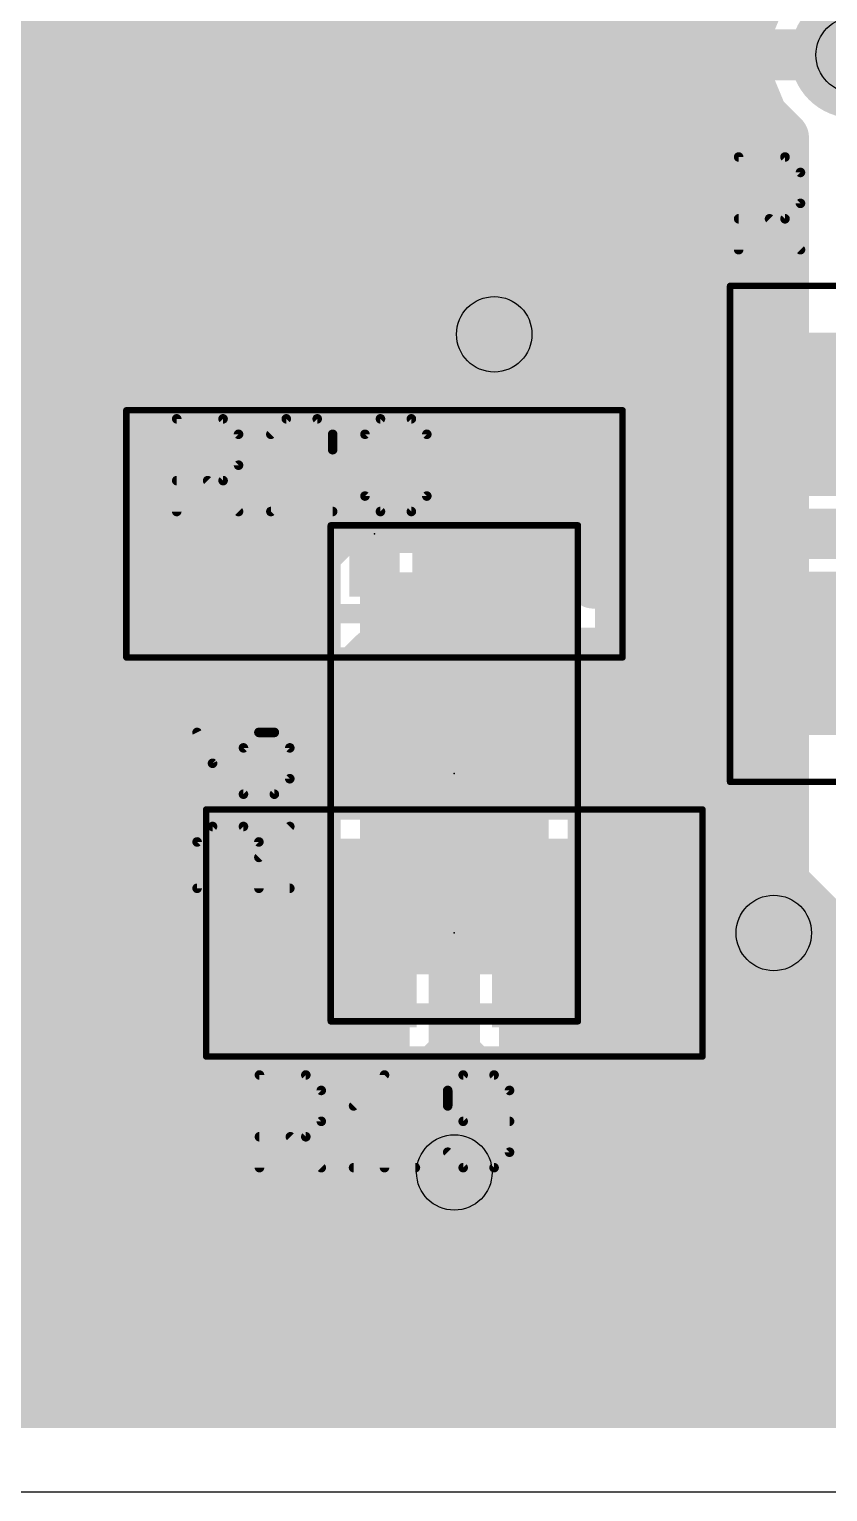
# Model space of a CAD drawing. Extents: x 0 to 1.9, y 0 to 1.15.
# Drawn here: x 0.2669 to 0.5169, y 0 to 0.458 of the extents above; entities that cross this region are included whole.
import ezdxf

# ---------------------------------------------------------------- set-up
doc = ezdxf.new("R2010")
doc.units = 0
for name, color, linetype in [('1', 22, 'CONTINUOUS'), ('16', 175, 'CONTINUOUS'), ('18', 82, 'CONTINUOUS'), ('20', 7, 'CONTINUOUS'), ('23', 7, 'CONTINUOUS'), ('24', 7, 'CONTINUOUS'), ('25', 253, 'CONTINUOUS'), ('31', 253, 'CONTINUOUS'), ('32', 253, 'CONTINUOUS'), ('35', 253, 'CONTINUOUS'), ('36', 253, 'CONTINUOUS'), ('39', 22, 'CONTINUOUS'), ('40', 175, 'CONTINUOUS'), ('44', 253, 'CONTINUOUS'), ('51', 253, 'CONTINUOUS'), ('52', 253, 'CONTINUOUS')]:
    doc.layers.add(name, color=color, linetype=linetype)

# ---------------------------------------------------------------- blocks, each defined once
blk = doc.blocks.new('RECT')
blk.add_solid([(-0.5, -0.5), (0.5, -0.5), (-0.5, 0.5), (0.5, 0.5)])
blk = doc.blocks.new('ROUNDV')
at = {"const_width": 0.5}
blk.add_lwpolyline([(0, -0.25, 1), (0, 0.25, 1), (0, -0.25)], format="xyb", dxfattribs=at)

msp = doc.modelspace()

# ---------------------------------------------------------------- linework, layer by layer
at = {"layer": '1', "const_width": 0.016}
for points in [[(0.496336, 0.469152), (0.491189, 0.456725)], [(0.028, 0.464), (0.494202, 0.464)], [(0.491189, 0.456725), (0.491189, 0.443274)], [(0.028, 0.448), (0.491189, 0.448)], [(0.491189, 0.443274), (0.496336, 0.430848)], [(0.028, 0.432), (0.495859, 0.432)], [(0.496336, 0.430848), (0.503, 0.424184)], [(0.503, 0.424184), (0.503, 0.376992)], [(0.028, 0.416), (0.503, 0.416)], [(0.028, 0.4), (0.503, 0.4)], [(0.028, 0.384), (0.503, 0.384)], [(0.489673, 0.376992), (0.481472, 0.368791)], [(0.503, 0.376992), (0.489673, 0.376992)], [(0.028, 0.368), (0.481472, 0.368)], [(0.481472, 0.368791), (0.481472, 0.306012)], [(0.028, 0.352), (0.481472, 0.352)], [(0.028, 0.336), (0.481472, 0.336)], [(0.028, 0.32), (0.481472, 0.32)], [(0.028, 0.304), (0.483484, 0.304)], [(0.481472, 0.306012), (0.487484, 0.3)], [(0.364673, 0.301992), (0.356472, 0.293791)], [(0.435327, 0.301992), (0.364673, 0.301992)], [(0.443527, 0.293791), (0.435327, 0.301992)], [(0.487484, 0.3), (0.481472, 0.293988)], [(0.356472, 0.293791), (0.356472, 0.231012)], [(0.443527, 0.284598), (0.443527, 0.293791)], [(0.481472, 0.293988), (0.481472, 0.284598)], [(0.028, 0.288), (0.356472, 0.288)], [(0.443527, 0.288), (0.481472, 0.288)], [(0.481472, 0.284598), (0.443527, 0.284598)], [(0.028, 0.272), (0.356472, 0.272)], [(0.4, 0.262402), (0.400197, 0.262598)], [(0.400197, 0.262598), (0.525, 0.262598)], [(0.028, 0.256), (0.356472, 0.256)], [(0.028, 0.24), (0.356472, 0.24)], [(0.443527, 0.231012), (0.443527, 0.240598)], [(0.443527, 0.240598), (0.481472, 0.240598)], [(0.443527, 0.24), (0.481472, 0.24)], [(0.481472, 0.240598), (0.481472, 0.231209)], [(0.356472, 0.231012), (0.362484, 0.225)], [(0.437515, 0.225), (0.443527, 0.231012)], [(0.481472, 0.231209), (0.489673, 0.223008)], [(0.028, 0.224), (0.361485, 0.224)], [(0.362484, 0.225), (0.356472, 0.218988)], [(0.443527, 0.218988), (0.437515, 0.225)], [(0.438515, 0.224), (0.488681, 0.224)], [(0.489673, 0.223008), (0.503, 0.223008)], [(0.503, 0.223008), (0.503, 0.190887)], [(0.356472, 0.218988), (0.356472, 0.156209)], [(0.443527, 0.156209), (0.443527, 0.218988)], [(0.028, 0.208), (0.356472, 0.208)], [(0.443527, 0.208), (0.503, 0.208)], [(0.028, 0.192), (0.356472, 0.192)], [(0.443527, 0.192), (0.503, 0.192)], [(0.503, 0.190887), (0.553, 0.140887)], [(0.4, 0.187598), (0.4, 0.1)], [(0.028, 0.176), (0.356472, 0.176)], [(0.443527, 0.176), (0.517887, 0.176)], [(0.028, 0.16), (0.356472, 0.16)], [(0.443527, 0.16), (0.533887, 0.16)], [(0.356472, 0.156209), (0.364673, 0.148008)], [(0.435327, 0.148008), (0.443527, 0.156209)], [(0.364673, 0.148008), (0.378, 0.148008)], [(0.378, 0.148008), (0.378, 0.125816)], [(0.422, 0.125816), (0.422, 0.148008)], [(0.422, 0.148008), (0.435327, 0.148008)], [(0.028, 0.144), (0.378, 0.144)], [(0.422, 0.144), (0.549887, 0.144)], [(0.028, 0.128), (0.378, 0.128)], [(0.378, 0.125816), (0.371336, 0.119152)], [(0.422, 0.128), (0.565887, 0.128)], [(0.428664, 0.119152), (0.422, 0.125816)], [(0.371336, 0.119152), (0.366189, 0.106725)], [(0.433811, 0.106725), (0.428664, 0.119152)], [(0.028, 0.112), (0.368374, 0.112)], [(0.431626, 0.112), (1.008615, 0.112)], [(0.366189, 0.106725), (0.366189, 0.093274)], [(0.433811, 0.093274), (0.433811, 0.106725)], [(0.028, 0.096), (0.366189, 0.096)], [(0.366189, 0.093274), (0.371336, 0.080848)], [(0.428664, 0.080848), (0.433811, 0.093274)], [(0.433811, 0.096), (1.673539, 0.096)], [(0.028, 0.08), (0.372184, 0.08)], [(0.371336, 0.080848), (0.380848, 0.071336)], [(0.419152, 0.071336), (0.428664, 0.080848)], [(0.427816, 0.08), (1.689539, 0.08)], [(0.380848, 0.071336), (0.393274, 0.066189)], [(0.406725, 0.066189), (0.419152, 0.071336)], [(0.393274, 0.066189), (0.406725, 0.066189)], [(0.028, 0.064), (1.716561, 0.064)], [(0.028, 0.048), (1.872, 0.048)], [(0.028, 0.032), (1.872, 0.032)], [(1.872, 0.028), (0.028, 0.028)]]:
    msp.add_lwpolyline(points, dxfattribs=at)
at = {"layer": '1', "const_width": 0.008}
for points in [[(0.494202, 0.46, 1), (0.494202, 0.468)], [(0.495189, 0.456725, 1), (0.487189, 0.456725)], [(0.487493, 0.458256, 1), (0.494884, 0.455195)], [(0.491189, 0.444, 1), (0.491189, 0.452)], [(0.494884, 0.444805, 1), (0.487493, 0.441744)], [(0.487189, 0.443274, 1), (0.495189, 0.443274)], [(0.495859, 0.428, 1), (0.495859, 0.436)], [(0.499165, 0.433676, 1), (0.493508, 0.428019)], [(0.492641, 0.429317, 1), (0.500032, 0.432378)], [(0.507, 0.424184, 1), (0.499, 0.424184)], [(0.500172, 0.421356, 1), (0.505828, 0.427013)], [(0.503, 0.412, 1), (0.503, 0.42)], [(0.503, 0.396, 1), (0.503, 0.404)], [(0.503, 0.38, 1), (0.503, 0.388)], [(0.489673, 0.380992, 1), (0.489673, 0.372992)], [(0.492502, 0.374164, 1), (0.486845, 0.37982)], [(0.503, 0.372992, 1), (0.503, 0.380992)], [(0.499, 0.376992, 1), (0.507, 0.376992)], [(0.485472, 0.368791, 1), (0.477472, 0.368791)], [(0.478644, 0.37162, 1), (0.484301, 0.365963)], [(0.481472, 0.364, 1), (0.481472, 0.372)], [(0.481472, 0.348, 1), (0.481472, 0.356)], [(0.481472, 0.332, 1), (0.481472, 0.34)], [(0.481472, 0.316, 1), (0.481472, 0.324)], [(0.484301, 0.30884, 1), (0.478644, 0.303183)], [(0.483484, 0.3, 1), (0.483484, 0.308)], [(0.364673, 0.305992, 1), (0.364673, 0.297992)], [(0.367502, 0.299164, 1), (0.361845, 0.30482)], [(0.438155, 0.30482, 1), (0.432498, 0.299164)], [(0.435327, 0.297992, 1), (0.435327, 0.305992)], [(0.477472, 0.306012, 1), (0.485472, 0.306012)], [(0.490313, 0.297172, 1), (0.484656, 0.302828)], [(0.484656, 0.297172, 1), (0.490313, 0.302828)], [(0.360472, 0.293791, 1), (0.352472, 0.293791)], [(0.353644, 0.29662, 1), (0.359301, 0.290963)], [(0.447527, 0.293791, 1), (0.439527, 0.293791)], [(0.440699, 0.290963, 1), (0.446356, 0.29662)], [(0.485472, 0.293988, 1), (0.477472, 0.293988)], [(0.478644, 0.296816, 1), (0.484301, 0.29116)], [(0.356472, 0.284, 1), (0.356472, 0.292)], [(0.443527, 0.292, 1), (0.443527, 0.284)], [(0.481472, 0.284, 1), (0.481472, 0.292)], [(0.443527, 0.288598, 1), (0.443527, 0.280598)], [(0.439527, 0.284598, 1), (0.447527, 0.284598)], [(0.477472, 0.284598, 1), (0.485472, 0.284598)], [(0.481472, 0.280598, 1), (0.481472, 0.288598)], [(0.356472, 0.268, 1), (0.356472, 0.276)], [(0.400197, 0.266598, 1), (0.400197, 0.258598)], [(0.403025, 0.25977, 1), (0.397368, 0.265427)], [(0.397172, 0.26523, 1), (0.402828, 0.259573)], [(0.356472, 0.252, 1), (0.356472, 0.26)], [(0.356472, 0.236, 1), (0.356472, 0.244)], [(0.447527, 0.240598, 1), (0.439527, 0.240598)], [(0.443527, 0.244598, 1), (0.443527, 0.236598)], [(0.443527, 0.244, 1), (0.443527, 0.236)], [(0.485472, 0.240598, 1), (0.477472, 0.240598)], [(0.481472, 0.236598, 1), (0.481472, 0.244598)], [(0.481472, 0.236, 1), (0.481472, 0.244)], [(0.359301, 0.23384, 1), (0.353644, 0.228184)], [(0.446356, 0.228184, 1), (0.440699, 0.23384)], [(0.484301, 0.234037, 1), (0.478644, 0.22838)], [(0.352472, 0.231012, 1), (0.360472, 0.231012)], [(0.439527, 0.231012, 1), (0.447527, 0.231012)], [(0.477472, 0.231209, 1), (0.485472, 0.231209)], [(0.365313, 0.222171, 1), (0.359656, 0.227828)], [(0.359656, 0.222171, 1), (0.365313, 0.227828)], [(0.361485, 0.22, 1), (0.361485, 0.228)], [(0.440344, 0.227828, 1), (0.434687, 0.222171)], [(0.434687, 0.227828, 1), (0.440344, 0.222171)], [(0.438515, 0.228, 1), (0.438515, 0.22)], [(0.489673, 0.227008, 1), (0.489673, 0.219008)], [(0.486845, 0.220179, 1), (0.492502, 0.225836)], [(0.488681, 0.22, 1), (0.488681, 0.228)], [(0.507, 0.223008, 1), (0.499, 0.223008)], [(0.503, 0.219008, 1), (0.503, 0.227008)], [(0.360472, 0.218988, 1), (0.352472, 0.218988)], [(0.353644, 0.221816, 1), (0.359301, 0.216159)], [(0.447527, 0.218988, 1), (0.439527, 0.218988)], [(0.440699, 0.216159, 1), (0.446356, 0.221816)], [(0.356472, 0.204, 1), (0.356472, 0.212)], [(0.443527, 0.212, 1), (0.443527, 0.204)], [(0.503, 0.204, 1), (0.503, 0.212)], [(0.356472, 0.188, 1), (0.356472, 0.196)], [(0.443527, 0.196, 1), (0.443527, 0.188)], [(0.505828, 0.193716, 1), (0.500172, 0.188059)], [(0.503, 0.188, 1), (0.503, 0.196)], [(0.404, 0.187598, 1), (0.396, 0.187598)], [(0.499, 0.190887, 1), (0.507, 0.190887)], [(0.356472, 0.172, 1), (0.356472, 0.18)], [(0.443527, 0.18, 1), (0.443527, 0.172)], [(0.517887, 0.172, 1), (0.517887, 0.18)], [(0.356472, 0.156, 1), (0.356472, 0.164)], [(0.443527, 0.164, 1), (0.443527, 0.156)], [(0.359301, 0.159037, 1), (0.353644, 0.15338)], [(0.446356, 0.15338, 1), (0.440699, 0.159037)], [(0.352472, 0.156209, 1), (0.360472, 0.156209)], [(0.364673, 0.152008, 1), (0.364673, 0.144008)], [(0.382, 0.148008, 1), (0.374, 0.148008)], [(0.378, 0.144008, 1), (0.378, 0.152008)], [(0.426, 0.148008, 1), (0.418, 0.148008)], [(0.422, 0.152008, 1), (0.422, 0.144008)], [(0.435327, 0.144008, 1), (0.435327, 0.152008)], [(0.439527, 0.156209, 1), (0.447527, 0.156209)], [(0.361845, 0.145179, 1), (0.367502, 0.150836)], [(0.378, 0.14, 1), (0.378, 0.148)], [(0.422, 0.148, 1), (0.422, 0.14)], [(0.432498, 0.150836, 1), (0.438155, 0.145179)], [(0.380828, 0.122988, 1), (0.375172, 0.128644)], [(0.378, 0.124, 1), (0.378, 0.132)], [(0.422, 0.132, 1), (0.422, 0.124)], [(0.424828, 0.128644, 1), (0.419171, 0.122988)], [(0.374, 0.125816, 1), (0.382, 0.125816)], [(0.418, 0.125816, 1), (0.426, 0.125816)], [(0.368508, 0.121981, 1), (0.374165, 0.116324)], [(0.375032, 0.117622, 1), (0.367641, 0.120683)], [(0.432359, 0.120683, 1), (0.424968, 0.117622)], [(0.425835, 0.116324, 1), (0.431492, 0.121981)], [(0.368374, 0.108, 1), (0.368374, 0.116)], [(0.431626, 0.116, 1), (0.431626, 0.108)], [(0.370189, 0.106725, 1), (0.362189, 0.106725)], [(0.437811, 0.106725, 1), (0.429811, 0.106725)], [(0.362493, 0.108256, 1), (0.369884, 0.105195)], [(0.430115, 0.105195, 1), (0.437506, 0.108256)], [(0.369884, 0.094805, 1), (0.362493, 0.091744)], [(0.366189, 0.092, 1), (0.366189, 0.1)], [(0.396, 0.1, 1), (0.404, 0.1)], [(0.433811, 0.1, 1), (0.433811, 0.092)], [(0.437506, 0.091744, 1), (0.430115, 0.094805)], [(0.362189, 0.093274, 1), (0.370189, 0.093274)], [(0.429811, 0.093274, 1), (0.437811, 0.093274)], [(0.374165, 0.083676, 1), (0.368508, 0.078019)], [(0.372184, 0.076, 1), (0.372184, 0.084)], [(0.427816, 0.084, 1), (0.427816, 0.076)], [(0.431492, 0.078019, 1), (0.425835, 0.083676)], [(0.367641, 0.079317, 1), (0.375032, 0.082378)], [(0.424968, 0.082378, 1), (0.432359, 0.079317)], [(0.382378, 0.075032, 1), (0.379317, 0.067641)], [(0.378019, 0.068508, 1), (0.383676, 0.074165)], [(0.416324, 0.074165, 1), (0.421981, 0.068508)], [(0.420683, 0.067641, 1), (0.417622, 0.075032)], [(0.393274, 0.070189, 1), (0.393274, 0.062189)], [(0.391744, 0.062493, 1), (0.394805, 0.069884)], [(0.405195, 0.069884, 1), (0.408256, 0.062493)], [(0.406725, 0.062189, 1), (0.406725, 0.070189)]]:
    msp.add_lwpolyline(points, format="xyb", dxfattribs=at)
at = {"layer": '16', "const_width": 0.016}
for points in [[(0.390887, 0.472), (0.328486, 0.409598)], [(0.028, 0.464), (0.382887, 0.464)], [(0.028, 0.448), (0.366887, 0.448)], [(0.4, 0.45), (0.337598, 0.387598)], [(0.525, 0.45), (0.4, 0.45)], [(0.028, 0.432), (0.350887, 0.432)], [(0.359598, 0.378486), (0.409113, 0.428)], [(0.409113, 0.428), (0.499184, 0.428)], [(0.499184, 0.428), (0.503, 0.424184)], [(0.503, 0.424184), (0.503, 0.208811)], [(0.028, 0.416), (0.334887, 0.416)], [(0.397113, 0.416), (0.503, 0.416)], [(0.328486, 0.409598), (0.315598, 0.396711)], [(0.028, 0.4), (0.318887, 0.4)], [(0.381113, 0.4), (0.503, 0.4)], [(0.315598, 0.396711), (0.315598, 0.353112)], [(0.405774, 0.396311), (0.393348, 0.391164)], [(0.419225, 0.396311), (0.405774, 0.396311)], [(0.431652, 0.391164), (0.419225, 0.396311)], [(0.393348, 0.391164), (0.383836, 0.381652)], [(0.441164, 0.381652), (0.431652, 0.391164)], [(0.337598, 0.387598), (0.337598, 0.3)], [(0.028, 0.384), (0.315598, 0.384)], [(0.365113, 0.384), (0.386184, 0.384)], [(0.383836, 0.381652), (0.378689, 0.369225)], [(0.438816, 0.384), (0.503, 0.384)], [(0.446311, 0.369225), (0.441164, 0.381652)], [(0.359598, 0.343527), (0.359598, 0.378486)], [(0.028, 0.368), (0.315598, 0.368)], [(0.359598, 0.368), (0.378689, 0.368)], [(0.378689, 0.369225), (0.378689, 0.355774)], [(0.446311, 0.355774), (0.446311, 0.369225)], [(0.446311, 0.368), (0.503, 0.368)], [(0.309211, 0.3595), (0.103387, 0.3595)], [(0.315598, 0.353112), (0.309211, 0.3595)], [(0.4125, 0.3625), (0.412402, 0.362402)], [(0.412402, 0.362402), (0.412402, 0.3)], [(0.378689, 0.355774), (0.383762, 0.343527)], [(0.441238, 0.343527), (0.446311, 0.355774)], [(0.359598, 0.352), (0.380252, 0.352)], [(0.444747, 0.352), (0.503, 0.352)], [(0.368988, 0.343527), (0.359598, 0.343527)], [(0.375, 0.337515), (0.368988, 0.343527)], [(0.381012, 0.343527), (0.375, 0.337515)], [(0.383762, 0.343527), (0.381012, 0.343527)], [(0.443791, 0.343527), (0.441238, 0.343527)], [(0.451992, 0.335327), (0.443791, 0.343527)], [(0.300098, 0.3375), (0.1125, 0.3375)], [(0.337598, 0.3), (0.300098, 0.3375)], [(0.451319, 0.336), (0.503, 0.336)], [(0.451992, 0.264673), (0.451992, 0.335327)], [(0.451992, 0.32), (0.503, 0.32)], [(0.451992, 0.304), (0.503, 0.304)], [(0.425, 0.3), (0.412402, 0.3)], [(0.451992, 0.288), (0.503, 0.288)], [(0.293729, 0.270045), (0.297081, 0.273397)], [(0.295684, 0.272), (0.298008, 0.272)], [(0.297081, 0.273397), (0.298008, 0.275003)], [(0.298008, 0.275003), (0.298008, 0.264673)], [(0.451992, 0.272), (0.503, 0.272)], [(0.285047, 0.266449), (0.289625, 0.267675)], [(0.289625, 0.267675), (0.293729, 0.270045)], [(0.25, 0.266449), (0.285047, 0.266449)], [(0.298008, 0.264673), (0.306209, 0.256472)], [(0.368988, 0.256472), (0.375, 0.262484)], [(0.375, 0.262484), (0.381012, 0.256472)], [(0.443791, 0.256472), (0.451992, 0.264673)], [(0.288476, 0.258685), (0.211524, 0.258685)], [(0.296677, 0.250484), (0.288476, 0.258685)], [(0.291161, 0.256), (0.503, 0.256)], [(0.306209, 0.256472), (0.368988, 0.256472)], [(0.381012, 0.256472), (0.443791, 0.256472)], [(0.296677, 0.207784), (0.296677, 0.250484)], [(0.296677, 0.24), (0.503, 0.24)], [(0.296677, 0.224), (0.503, 0.224)], [(0.331209, 0.218527), (0.323008, 0.210327)], [(0.393988, 0.218527), (0.331209, 0.218527)], [(0.4, 0.212515), (0.393988, 0.218527)], [(0.406012, 0.218527), (0.4, 0.212515)], [(0.468791, 0.218527), (0.406012, 0.218527)], [(0.476992, 0.210327), (0.468791, 0.218527)], [(0.288476, 0.199583), (0.296677, 0.207784)], [(0.296677, 0.208), (0.323008, 0.208)], [(0.323008, 0.210327), (0.323008, 0.197)], [(0.476992, 0.199808), (0.476992, 0.210327)], [(0.476992, 0.208), (0.491317, 0.208)], [(0.493274, 0.208811), (0.480848, 0.203664)], [(0.503, 0.208811), (0.493274, 0.208811)], [(0.480848, 0.203664), (0.476992, 0.199808)], [(0.275, 0.175), (0.25, 0.2)], [(0.284113, 0.197), (0.28153, 0.199583)], [(0.28153, 0.199583), (0.288476, 0.199583)], [(0.323008, 0.197), (0.284113, 0.197)], [(0.240887, 0.178), (0.265887, 0.153)], [(0.362598, 0.175), (0.275, 0.175)], [(0.5, 0.175), (0.437402, 0.175)], [(0.265887, 0.153), (0.323008, 0.153)], [(0.323008, 0.153), (0.323008, 0.139673)], [(0.519152, 0.146336), (0.528664, 0.155848)], [(0.476992, 0.139673), (0.476992, 0.150192)], [(0.476992, 0.150192), (0.480848, 0.146336)], [(0.028, 0.144), (0.323008, 0.144)], [(0.476992, 0.144), (0.486488, 0.144)], [(0.480848, 0.146336), (0.493274, 0.141189)], [(0.506725, 0.141189), (0.519152, 0.146336)], [(0.513512, 0.144), (0.549887, 0.144)], [(0.323008, 0.139673), (0.331209, 0.131472)], [(0.468791, 0.131472), (0.476992, 0.139673)], [(0.493274, 0.141189), (0.506725, 0.141189)], [(0.393988, 0.131472), (0.4, 0.137484)], [(0.4, 0.137484), (0.406012, 0.131472)], [(0.331209, 0.131472), (0.393988, 0.131472)], [(0.406012, 0.131472), (0.468791, 0.131472)], [(0.028, 0.128), (0.565887, 0.128)], [(0.028, 0.112), (0.575681, 0.112)], [(0.028, 0.096), (1.673539, 0.096)], [(0.028, 0.08), (1.689539, 0.08)], [(0.028, 0.064), (1.716561, 0.064)], [(0.028, 0.048), (1.872, 0.048)], [(0.028, 0.032), (1.872, 0.032)], [(1.872, 0.028), (0.028, 0.028)]]:
    msp.add_lwpolyline(points, dxfattribs=at)
at = {"layer": '16', "const_width": 0.008}
for points in [[(0.382887, 0.46, 1), (0.382887, 0.468)], [(0.366887, 0.444, 1), (0.366887, 0.452)], [(0.4, 0.454, 1), (0.4, 0.446)], [(0.402828, 0.447172, 1), (0.397172, 0.452828)], [(0.350887, 0.428, 1), (0.350887, 0.436)], [(0.409113, 0.432, 1), (0.409113, 0.424)], [(0.411941, 0.425172, 1), (0.406284, 0.430828)], [(0.502012, 0.430828, 1), (0.496356, 0.425172)], [(0.499184, 0.424, 1), (0.499184, 0.432)], [(0.507, 0.424184, 1), (0.499, 0.424184)], [(0.500172, 0.421356, 1), (0.505828, 0.427013)], [(0.334887, 0.412, 1), (0.334887, 0.42)], [(0.397113, 0.42, 1), (0.397113, 0.412)], [(0.503, 0.412, 1), (0.503, 0.42)], [(0.331314, 0.40677, 1), (0.325657, 0.412427)], [(0.325657, 0.412427, 1), (0.331314, 0.40677)], [(0.318887, 0.396, 1), (0.318887, 0.404)], [(0.381113, 0.404, 1), (0.381113, 0.396)], [(0.503, 0.396, 1), (0.503, 0.404)], [(0.319598, 0.396711, 1), (0.311598, 0.396711)], [(0.31277, 0.39954, 1), (0.318427, 0.393883)], [(0.405774, 0.400311, 1), (0.405774, 0.392311)], [(0.407305, 0.392615, 1), (0.404244, 0.400006)], [(0.420756, 0.400006, 1), (0.417695, 0.392615)], [(0.419225, 0.392311, 1), (0.419225, 0.400311)], [(0.391817, 0.394859, 1), (0.394878, 0.387468)], [(0.396176, 0.388335, 1), (0.390519, 0.393992)], [(0.434481, 0.393992, 1), (0.428824, 0.388335)], [(0.430122, 0.387468, 1), (0.433183, 0.394859)], [(0.341598, 0.387598, 1), (0.333598, 0.387598)], [(0.33477, 0.390427, 1), (0.340427, 0.38477)], [(0.315598, 0.38, 1), (0.315598, 0.388)], [(0.365113, 0.388, 1), (0.365113, 0.38)], [(0.387532, 0.380122, 1), (0.380141, 0.383183)], [(0.386184, 0.38, 1), (0.386184, 0.388)], [(0.438816, 0.388, 1), (0.438816, 0.38)], [(0.444859, 0.383183, 1), (0.437468, 0.380122)], [(0.503, 0.38, 1), (0.503, 0.388)], [(0.363598, 0.378486, 1), (0.355598, 0.378486)], [(0.35677, 0.381314, 1), (0.362427, 0.375657)], [(0.381008, 0.384481, 1), (0.386665, 0.378824)], [(0.438335, 0.378824, 1), (0.443992, 0.384481)], [(0.315598, 0.364, 1), (0.315598, 0.372)], [(0.359598, 0.372, 1), (0.359598, 0.364)], [(0.382689, 0.369225, 1), (0.374689, 0.369225)], [(0.378689, 0.364, 1), (0.378689, 0.372)], [(0.450311, 0.369225, 1), (0.442311, 0.369225)], [(0.446311, 0.372, 1), (0.446311, 0.364)], [(0.503, 0.364, 1), (0.503, 0.372)], [(0.374993, 0.370756, 1), (0.382384, 0.367695)], [(0.442615, 0.367695, 1), (0.450006, 0.370756)], [(0.31204, 0.362328, 1), (0.306383, 0.356671)], [(0.309211, 0.3555, 1), (0.309211, 0.3635)], [(0.409573, 0.36523, 1), (0.41523, 0.359573)], [(0.416402, 0.362402, 1), (0.408402, 0.362402)], [(0.415328, 0.359672, 1), (0.409672, 0.365328)], [(0.382384, 0.357305, 1), (0.374993, 0.354244)], [(0.450006, 0.354244, 1), (0.442615, 0.357305)], [(0.31277, 0.350284, 1), (0.318427, 0.355941)], [(0.359598, 0.356, 1), (0.359598, 0.348)], [(0.374689, 0.355774, 1), (0.382689, 0.355774)], [(0.380252, 0.348, 1), (0.380252, 0.356)], [(0.444747, 0.356, 1), (0.444747, 0.348)], [(0.442311, 0.355774, 1), (0.450311, 0.355774)], [(0.503, 0.348, 1), (0.503, 0.356)], [(0.311598, 0.353112, 1), (0.319598, 0.353112)], [(0.359598, 0.347527, 1), (0.359598, 0.339527)], [(0.371816, 0.346356, 1), (0.366159, 0.340699)], [(0.368988, 0.339527, 1), (0.368988, 0.347527)], [(0.381012, 0.347527, 1), (0.381012, 0.339527)], [(0.38384, 0.340699, 1), (0.378184, 0.346356)], [(0.380066, 0.341997, 1), (0.387457, 0.345058)], [(0.383762, 0.339527, 1), (0.383762, 0.347527)], [(0.441238, 0.347527, 1), (0.441238, 0.339527)], [(0.437542, 0.345058, 1), (0.444933, 0.341997)], [(0.44662, 0.346356, 1), (0.440963, 0.340699)], [(0.443791, 0.339527, 1), (0.443791, 0.347527)], [(0.302927, 0.340328, 1), (0.29727, 0.334672)], [(0.300098, 0.3335, 1), (0.300098, 0.3415)], [(0.355598, 0.343527, 1), (0.363598, 0.343527)], [(0.372171, 0.340344, 1), (0.377828, 0.334687)], [(0.372171, 0.334687, 1), (0.377828, 0.340344)], [(0.451319, 0.34, 1), (0.451319, 0.332)], [(0.503, 0.332, 1), (0.503, 0.34)], [(0.455992, 0.335327, 1), (0.447992, 0.335327)], [(0.449164, 0.332498, 1), (0.45482, 0.338155)], [(0.451992, 0.324, 1), (0.451992, 0.316)], [(0.503, 0.316, 1), (0.503, 0.324)], [(0.451992, 0.308, 1), (0.451992, 0.3)], [(0.503, 0.3, 1), (0.503, 0.308)], [(0.412402, 0.304, 1), (0.412402, 0.296)], [(0.425, 0.296, 1), (0.425, 0.304)], [(0.333598, 0.3, 1), (0.341598, 0.3)], [(0.33477, 0.297172, 1), (0.340427, 0.302828)], [(0.408402, 0.3, 1), (0.416402, 0.3)], [(0.451992, 0.292, 1), (0.451992, 0.284)], [(0.503, 0.284, 1), (0.503, 0.292)], [(0.295684, 0.276, 1), (0.295684, 0.268)], [(0.302008, 0.275003, 1), (0.294008, 0.275003)], [(0.299909, 0.270568, 1), (0.294252, 0.276225)], [(0.301472, 0.273003, 1), (0.294544, 0.277002)], [(0.298008, 0.268, 1), (0.298008, 0.276)], [(0.451992, 0.276, 1), (0.451992, 0.268)], [(0.503, 0.268, 1), (0.503, 0.276)], [(0.287625, 0.27114, 1), (0.291625, 0.264211)], [(0.29066, 0.263812, 1), (0.28859, 0.271539)], [(0.290901, 0.272874, 1), (0.296558, 0.267217)], [(0.295729, 0.266581, 1), (0.291729, 0.273509)], [(0.293617, 0.275396, 1), (0.300545, 0.271397)], [(0.284012, 0.270313, 1), (0.286082, 0.262585)], [(0.285047, 0.262449, 1), (0.285047, 0.270449)], [(0.300836, 0.267502, 1), (0.295179, 0.261845)], [(0.377828, 0.265313, 1), (0.372171, 0.259656)], [(0.377828, 0.259656, 1), (0.372171, 0.265313)], [(0.45482, 0.261845, 1), (0.449164, 0.267502)], [(0.291305, 0.261513, 1), (0.285648, 0.255856)], [(0.288476, 0.254685, 1), (0.288476, 0.262685)], [(0.294008, 0.264673, 1), (0.302008, 0.264673)], [(0.447992, 0.264673, 1), (0.455992, 0.264673)], [(0.291161, 0.26, 1), (0.291161, 0.252)], [(0.306209, 0.260472, 1), (0.306209, 0.252472)], [(0.30338, 0.253644, 1), (0.309037, 0.259301)], [(0.366159, 0.259301, 1), (0.371816, 0.253644)], [(0.368988, 0.252472, 1), (0.368988, 0.260472)], [(0.381012, 0.260472, 1), (0.381012, 0.252472)], [(0.378184, 0.253644, 1), (0.38384, 0.259301)], [(0.440963, 0.259301, 1), (0.44662, 0.253644)], [(0.443791, 0.252472, 1), (0.443791, 0.260472)], [(0.503, 0.252, 1), (0.503, 0.26)], [(0.300677, 0.250484, 1), (0.292677, 0.250484)], [(0.293849, 0.247656, 1), (0.299505, 0.253312)], [(0.296677, 0.244, 1), (0.296677, 0.236)], [(0.503, 0.236, 1), (0.503, 0.244)], [(0.296677, 0.228, 1), (0.296677, 0.22)], [(0.503, 0.22, 1), (0.503, 0.228)], [(0.331209, 0.222527, 1), (0.331209, 0.214527)], [(0.334037, 0.215699, 1), (0.32838, 0.221356)], [(0.396816, 0.221356, 1), (0.391159, 0.215699)], [(0.393988, 0.214527, 1), (0.393988, 0.222527)], [(0.406012, 0.222527, 1), (0.406012, 0.214527)], [(0.40884, 0.215699, 1), (0.403184, 0.221356)], [(0.47162, 0.221356, 1), (0.465963, 0.215699)], [(0.468791, 0.214527, 1), (0.468791, 0.222527)], [(0.296677, 0.212, 1), (0.296677, 0.204)], [(0.299505, 0.204955, 1), (0.293849, 0.210612)], [(0.320179, 0.213155, 1), (0.325836, 0.207498)], [(0.327008, 0.210327, 1), (0.319008, 0.210327)], [(0.323008, 0.204, 1), (0.323008, 0.212)], [(0.397171, 0.215344, 1), (0.402828, 0.209687)], [(0.397171, 0.209687, 1), (0.402828, 0.215344)], [(0.480992, 0.210327, 1), (0.472992, 0.210327)], [(0.476992, 0.212, 1), (0.476992, 0.204)], [(0.474164, 0.207498, 1), (0.47982, 0.213155)], [(0.493274, 0.212811, 1), (0.493274, 0.204811)], [(0.491317, 0.204, 1), (0.491317, 0.212)], [(0.494805, 0.205115, 1), (0.491744, 0.212506)], [(0.503, 0.204811, 1), (0.503, 0.212811)], [(0.292677, 0.207784, 1), (0.300677, 0.207784)], [(0.479317, 0.207359, 1), (0.482378, 0.199968)], [(0.483676, 0.200835, 1), (0.478019, 0.206492)], [(0.499, 0.208811, 1), (0.507, 0.208811)], [(0.284358, 0.202411, 1), (0.278701, 0.196754)], [(0.28153, 0.203583, 1), (0.28153, 0.195583)], [(0.285648, 0.202411, 1), (0.291305, 0.196754)], [(0.288476, 0.195583, 1), (0.288476, 0.203583)], [(0.474164, 0.202636, 1), (0.47982, 0.196979)], [(0.284113, 0.201, 1), (0.284113, 0.193)], [(0.281284, 0.194171, 1), (0.286941, 0.199828)], [(0.323008, 0.193, 1), (0.323008, 0.201)], [(0.472992, 0.199808, 1), (0.480992, 0.199808)], [(0.319008, 0.197, 1), (0.327008, 0.197)], [(0.275, 0.179, 1), (0.275, 0.171)], [(0.272172, 0.172172, 1), (0.277828, 0.177828)], [(0.362598, 0.171, 1), (0.362598, 0.179)], [(0.437402, 0.179, 1), (0.437402, 0.171)], [(0.5, 0.171, 1), (0.5, 0.179)], [(0.265887, 0.157, 1), (0.265887, 0.149)], [(0.327008, 0.153, 1), (0.319008, 0.153)], [(0.323008, 0.149, 1), (0.323008, 0.157)], [(0.263059, 0.150172, 1), (0.268716, 0.155828)], [(0.480992, 0.150192, 1), (0.472992, 0.150192)], [(0.47982, 0.15302, 1), (0.474164, 0.147364)], [(0.323008, 0.14, 1), (0.323008, 0.148)], [(0.476992, 0.148, 1), (0.476992, 0.14)], [(0.482378, 0.150032, 1), (0.479317, 0.142641)], [(0.478019, 0.143508, 1), (0.483676, 0.149165)], [(0.486488, 0.14, 1), (0.486488, 0.148)], [(0.513512, 0.148, 1), (0.513512, 0.14)], [(0.516324, 0.149165, 1), (0.521981, 0.143508)], [(0.520683, 0.142641, 1), (0.517622, 0.150032)], [(0.325836, 0.142502, 1), (0.320179, 0.136845)], [(0.47982, 0.136845, 1), (0.474164, 0.142502)], [(0.493274, 0.145189, 1), (0.493274, 0.137189)], [(0.491744, 0.137493, 1), (0.494805, 0.144884)], [(0.505195, 0.144884, 1), (0.508256, 0.137493)], [(0.506725, 0.137189, 1), (0.506725, 0.145189)], [(0.319008, 0.139673, 1), (0.327008, 0.139673)], [(0.402828, 0.140313, 1), (0.397171, 0.134656)], [(0.402828, 0.134656, 1), (0.397171, 0.140313)], [(0.472992, 0.139673, 1), (0.480992, 0.139673)], [(0.331209, 0.135472, 1), (0.331209, 0.127472)], [(0.32838, 0.128644, 1), (0.334037, 0.134301)], [(0.391159, 0.134301, 1), (0.396816, 0.128644)], [(0.393988, 0.127472, 1), (0.393988, 0.135472)], [(0.406012, 0.135472, 1), (0.406012, 0.127472)], [(0.403184, 0.128644, 1), (0.40884, 0.134301)], [(0.465963, 0.134301, 1), (0.47162, 0.128644)], [(0.468791, 0.127472, 1), (0.468791, 0.135472)]]:
    msp.add_lwpolyline(points, format="xyb", dxfattribs=at)
at = {"layer": '20'}
msp.add_line((0, 0), (1.9, 0), dxfattribs=at)
at = {"layer": '23'}
msp.add_point((0.4, 0.225), dxfattribs=at)
at = {"layer": '24'}
for p in [(0.375, 0.3), (0.4, 0.175)]:
    msp.add_point(p, dxfattribs=at)
at = {"layer": '25', "const_width": 0.003}
for points in [[(0.489, 0.389), (0.489, 0.418025)], [(0.489, 0.418025), (0.503512, 0.418025)], [(0.503512, 0.418025), (0.50835, 0.413187)], [(0.50835, 0.413187), (0.50835, 0.403512)], [(0.50835, 0.403512), (0.503512, 0.398675)], [(0.503512, 0.398675), (0.489, 0.398675)], [(0.498675, 0.398675), (0.50835, 0.389)], [(0.313104, 0.307), (0.313104, 0.336025)], [(0.313104, 0.336025), (0.327617, 0.336025)], [(0.327617, 0.336025), (0.332454, 0.331187)], [(0.347407, 0.336025), (0.34257, 0.331187)], [(0.357082, 0.336025), (0.347407, 0.336025)], [(0.361919, 0.331187), (0.357082, 0.336025)], [(0.372035, 0.331187), (0.376872, 0.336025)], [(0.376872, 0.336025), (0.386547, 0.336025)], [(0.386547, 0.336025), (0.391385, 0.331187)], [(0.332454, 0.331187), (0.332454, 0.321512)], [(0.361919, 0.32635), (0.361919, 0.331187)], [(0.372035, 0.311837), (0.372035, 0.331187)], [(0.372035, 0.311837), (0.391385, 0.331187)], [(0.391385, 0.331187), (0.391385, 0.311837)], [(0.34257, 0.307), (0.361919, 0.32635)], [(0.332454, 0.321512), (0.327617, 0.316675)], [(0.327617, 0.316675), (0.313104, 0.316675)], [(0.322779, 0.316675), (0.332454, 0.307)], [(0.376872, 0.307), (0.372035, 0.311837)], [(0.391385, 0.311837), (0.386547, 0.307)], [(0.361919, 0.307), (0.34257, 0.307)], [(0.386547, 0.307), (0.376872, 0.307)], [(0.319475, 0.237815), (0.324313, 0.22814)], [(0.338825, 0.237815), (0.333988, 0.232977)], [(0.343663, 0.237815), (0.338825, 0.237815)], [(0.3485, 0.232977), (0.343663, 0.237815)], [(0.333988, 0.232977), (0.333988, 0.218465)], [(0.3485, 0.223303), (0.3485, 0.232977)], [(0.324313, 0.22814), (0.333988, 0.218465)], [(0.343663, 0.218465), (0.3485, 0.223303)], [(0.333988, 0.218465), (0.343663, 0.218465)], [(0.319475, 0.203512), (0.324313, 0.20835)], [(0.324313, 0.20835), (0.333988, 0.20835)], [(0.333988, 0.20835), (0.338825, 0.203512)], [(0.338825, 0.198675), (0.3485, 0.20835)], [(0.319475, 0.189), (0.319475, 0.203512)], [(0.338825, 0.203512), (0.338825, 0.189)], [(0.3485, 0.189), (0.319475, 0.189)], [(0.339, 0.1015), (0.339, 0.130525)], [(0.339, 0.130525), (0.353512, 0.130525)], [(0.353512, 0.130525), (0.35835, 0.125687)], [(0.368465, 0.12085), (0.37814, 0.130525)], [(0.37814, 0.130525), (0.37814, 0.1015)], [(0.402768, 0.130525), (0.39793, 0.125687)], [(0.412443, 0.130525), (0.402768, 0.130525)], [(0.41728, 0.125687), (0.412443, 0.130525)], [(0.35835, 0.125687), (0.35835, 0.116012)], [(0.39793, 0.125687), (0.39793, 0.12085)], [(0.41728, 0.106337), (0.41728, 0.125687)], [(0.39793, 0.12085), (0.402768, 0.116012)], [(0.35835, 0.116012), (0.353512, 0.111175)], [(0.402768, 0.116012), (0.41728, 0.116012)], [(0.353512, 0.111175), (0.339, 0.111175)], [(0.348675, 0.111175), (0.35835, 0.1015)], [(0.39793, 0.106337), (0.402768, 0.1015)], [(0.412443, 0.1015), (0.41728, 0.106337)], [(0.368465, 0.1015), (0.387815, 0.1015)], [(0.402768, 0.1015), (0.412443, 0.1015)]]:
    msp.add_lwpolyline(points, dxfattribs=at)
at = {"layer": '25', "const_width": 0.0015}
for points in [[(0.48975, 0.418025, 1), (0.48825, 0.418025)], [(0.489, 0.418775, 1), (0.489, 0.417275)], [(0.504043, 0.418555, 1), (0.502982, 0.417494)], [(0.503512, 0.417275, 1), (0.503512, 0.418775)], [(0.5091, 0.413187, 1), (0.5076, 0.413187)], [(0.507819, 0.412657, 1), (0.50888, 0.413718)], [(0.5076, 0.403512, 1), (0.5091, 0.403512)], [(0.50888, 0.402982, 1), (0.507819, 0.404043)], [(0.489, 0.399425, 1), (0.489, 0.397925)], [(0.499205, 0.399205, 1), (0.498145, 0.398144)], [(0.502982, 0.399205, 1), (0.504043, 0.398144)], [(0.503512, 0.397925, 1), (0.503512, 0.399425)], [(0.48825, 0.389, 1), (0.48975, 0.389)], [(0.507819, 0.38847, 1), (0.50888, 0.38953)], [(0.313854, 0.336025, 1), (0.312354, 0.336025)], [(0.313104, 0.336775, 1), (0.313104, 0.335275)], [(0.328147, 0.336555, 1), (0.327086, 0.335494)], [(0.327617, 0.335275, 1), (0.327617, 0.336775)], [(0.347407, 0.336775, 1), (0.347407, 0.335275)], [(0.347937, 0.335494, 1), (0.346877, 0.336555)], [(0.357612, 0.336555, 1), (0.356552, 0.335494)], [(0.357082, 0.335275, 1), (0.357082, 0.336775)], [(0.376872, 0.336775, 1), (0.376872, 0.335275)], [(0.377403, 0.335494, 1), (0.376342, 0.336555)], [(0.387077, 0.336555, 1), (0.386017, 0.335494)], [(0.386547, 0.335275, 1), (0.386547, 0.336775)], [(0.333204, 0.331187, 1), (0.331704, 0.331187)], [(0.331924, 0.330657, 1), (0.332985, 0.331718)], [(0.342039, 0.331718, 1), (0.3431, 0.330657)], [(0.362669, 0.331187, 1), (0.361169, 0.331187)], [(0.361389, 0.330657, 1), (0.36245, 0.331718)], [(0.371504, 0.331718, 1), (0.372565, 0.330657)], [(0.372785, 0.331187, 1), (0.371285, 0.331187)], [(0.392135, 0.331187, 1), (0.390635, 0.331187)], [(0.391915, 0.330657, 1), (0.390854, 0.331718)], [(0.390854, 0.330657, 1), (0.391915, 0.331718)], [(0.361169, 0.32635, 1), (0.362669, 0.32635)], [(0.36245, 0.325819, 1), (0.361389, 0.32688)], [(0.331704, 0.321512, 1), (0.333204, 0.321512)], [(0.332985, 0.320982, 1), (0.331924, 0.322043)], [(0.313104, 0.317425, 1), (0.313104, 0.315925)], [(0.32331, 0.317205, 1), (0.322249, 0.316144)], [(0.327086, 0.317205, 1), (0.328147, 0.316144)], [(0.327617, 0.315925, 1), (0.327617, 0.317425)], [(0.372565, 0.312368, 1), (0.371504, 0.311307)], [(0.371504, 0.312368, 1), (0.372565, 0.311307)], [(0.371285, 0.311837, 1), (0.372785, 0.311837)], [(0.390635, 0.311837, 1), (0.392135, 0.311837)], [(0.391915, 0.311307, 1), (0.390854, 0.312368)], [(0.312354, 0.307, 1), (0.313854, 0.307)], [(0.331924, 0.30647, 1), (0.332985, 0.30753)], [(0.34257, 0.30775, 1), (0.34257, 0.30625)], [(0.342039, 0.30753, 1), (0.3431, 0.30647)], [(0.361919, 0.30625, 1), (0.361919, 0.30775)], [(0.376872, 0.30775, 1), (0.376872, 0.30625)], [(0.376342, 0.30647, 1), (0.377403, 0.30753)], [(0.386017, 0.30753, 1), (0.387077, 0.30647)], [(0.386547, 0.30625, 1), (0.386547, 0.30775)], [(0.320146, 0.23815, 1), (0.318804, 0.23748)], [(0.338825, 0.238565, 1), (0.338825, 0.237065)], [(0.339356, 0.237285, 1), (0.338295, 0.238345)], [(0.344193, 0.238345, 1), (0.343132, 0.237285)], [(0.343663, 0.237065, 1), (0.343663, 0.238565)], [(0.333457, 0.233508, 1), (0.334518, 0.232447)], [(0.334738, 0.232977, 1), (0.333238, 0.232977)], [(0.34925, 0.232977, 1), (0.34775, 0.232977)], [(0.34797, 0.232447, 1), (0.34903, 0.233508)], [(0.324843, 0.22867, 1), (0.323782, 0.22761)], [(0.323642, 0.227805, 1), (0.324984, 0.228475)], [(0.34903, 0.222772, 1), (0.34797, 0.223833)], [(0.333988, 0.219215, 1), (0.333988, 0.217715)], [(0.343663, 0.217715, 1), (0.343663, 0.219215)], [(0.34775, 0.223303, 1), (0.34925, 0.223303)], [(0.333238, 0.218465, 1), (0.334738, 0.218465)], [(0.333457, 0.217935, 1), (0.334518, 0.218996)], [(0.343132, 0.218996, 1), (0.344193, 0.217935)], [(0.324313, 0.2091, 1), (0.324313, 0.2076)], [(0.324843, 0.207819, 1), (0.323782, 0.20888)], [(0.334518, 0.20888, 1), (0.333457, 0.207819)], [(0.333988, 0.2076, 1), (0.333988, 0.2091)], [(0.34903, 0.207819, 1), (0.34797, 0.20888)], [(0.320225, 0.203512, 1), (0.318725, 0.203512)], [(0.318945, 0.204043, 1), (0.320006, 0.202982)], [(0.339575, 0.203512, 1), (0.338075, 0.203512)], [(0.338295, 0.202982, 1), (0.339356, 0.204043)], [(0.338295, 0.199205, 1), (0.339356, 0.198145)], [(0.319475, 0.18975, 1), (0.319475, 0.18825)], [(0.318725, 0.189, 1), (0.320225, 0.189)], [(0.338075, 0.189, 1), (0.339575, 0.189)], [(0.3485, 0.18825, 1), (0.3485, 0.18975)], [(0.33975, 0.130525, 1), (0.33825, 0.130525)], [(0.339, 0.131275, 1), (0.339, 0.129775)], [(0.354043, 0.131055, 1), (0.352982, 0.129994)], [(0.353512, 0.129775, 1), (0.353512, 0.131275)], [(0.37889, 0.130525, 1), (0.37739, 0.130525)], [(0.37867, 0.129994, 1), (0.37761, 0.131055)], [(0.402768, 0.131275, 1), (0.402768, 0.129775)], [(0.403298, 0.129994, 1), (0.402237, 0.131055)], [(0.412973, 0.131055, 1), (0.411912, 0.129994)], [(0.412443, 0.129775, 1), (0.412443, 0.131275)], [(0.3591, 0.125687, 1), (0.3576, 0.125687)], [(0.357819, 0.125157, 1), (0.35888, 0.126218)], [(0.39868, 0.125687, 1), (0.39718, 0.125687)], [(0.3974, 0.126218, 1), (0.398461, 0.125157)], [(0.41803, 0.125687, 1), (0.41653, 0.125687)], [(0.41675, 0.125157, 1), (0.41781, 0.126218)], [(0.367935, 0.12138, 1), (0.368996, 0.120319)], [(0.398461, 0.12138, 1), (0.3974, 0.120319)], [(0.39718, 0.12085, 1), (0.39868, 0.12085)], [(0.3576, 0.116012, 1), (0.3591, 0.116012)], [(0.35888, 0.115482, 1), (0.357819, 0.116543)], [(0.402768, 0.116762, 1), (0.402768, 0.115262)], [(0.402237, 0.115482, 1), (0.403298, 0.116543)], [(0.41728, 0.115262, 1), (0.41728, 0.116762)], [(0.339, 0.111925, 1), (0.339, 0.110425)], [(0.349205, 0.111705, 1), (0.348145, 0.110644)], [(0.352982, 0.111705, 1), (0.354043, 0.110644)], [(0.353512, 0.110425, 1), (0.353512, 0.111925)], [(0.398461, 0.106868, 1), (0.3974, 0.105807)], [(0.41653, 0.106337, 1), (0.41803, 0.106337)], [(0.41781, 0.105807, 1), (0.41675, 0.106868)], [(0.33825, 0.1015, 1), (0.33975, 0.1015)], [(0.357819, 0.10097, 1), (0.35888, 0.10203)], [(0.368465, 0.10225, 1), (0.368465, 0.10075)], [(0.37739, 0.1015, 1), (0.37889, 0.1015)], [(0.387815, 0.10075, 1), (0.387815, 0.10225)], [(0.402768, 0.10225, 1), (0.402768, 0.10075)], [(0.402237, 0.10097, 1), (0.403298, 0.10203)], [(0.411912, 0.10203, 1), (0.412973, 0.10097)], [(0.412443, 0.10075, 1), (0.412443, 0.10225)]]:
    msp.add_lwpolyline(points, format="xyb", dxfattribs=at)
at = {"layer": '39', "const_width": 0.002}
for points in [[(0.486299, 0.222323), (0.486299, 0.377677)], [(0.486299, 0.377677), (0.563701, 0.377677)], [(0.361299, 0.147323), (0.361299, 0.302677)], [(0.361299, 0.302677), (0.438701, 0.302677)], [(0.438701, 0.302677), (0.438701, 0.147323)], [(0.563701, 0.222323), (0.486299, 0.222323)], [(0.438701, 0.147323), (0.361299, 0.147323)]]:
    msp.add_lwpolyline(points, dxfattribs=at)
at = {"layer": '39', "const_width": 0.001}
for points in [[(0.486799, 0.377677, 1), (0.485799, 0.377677)], [(0.486299, 0.378177, 1), (0.486299, 0.377177)], [(0.361799, 0.302677, 1), (0.360799, 0.302677)], [(0.361299, 0.303177, 1), (0.361299, 0.302177)], [(0.439201, 0.302677, 1), (0.438201, 0.302677)], [(0.438701, 0.302177, 1), (0.438701, 0.303177)], [(0.486299, 0.222823, 1), (0.486299, 0.221823)], [(0.485799, 0.222323, 1), (0.486799, 0.222323)], [(0.361299, 0.147823, 1), (0.361299, 0.146823)], [(0.360799, 0.147323, 1), (0.361799, 0.147323)], [(0.438201, 0.147323, 1), (0.439201, 0.147323)], [(0.438701, 0.146823, 1), (0.438701, 0.147823)]]:
    msp.add_lwpolyline(points, format="xyb", dxfattribs=at)
at = {"layer": '40', "const_width": 0.002}
for points in [[(0.452677, 0.338701), (0.297323, 0.338701)], [(0.297323, 0.338701), (0.297323, 0.261299)], [(0.452677, 0.261299), (0.452677, 0.338701)], [(0.297323, 0.261299), (0.452677, 0.261299)], [(0.477677, 0.213701), (0.322323, 0.213701)], [(0.322323, 0.213701), (0.322323, 0.136299)], [(0.477677, 0.136299), (0.477677, 0.213701)], [(0.322323, 0.136299), (0.477677, 0.136299)]]:
    msp.add_lwpolyline(points, dxfattribs=at)
at = {"layer": '40', "const_width": 0.001}
for points in [[(0.297323, 0.339201, 1), (0.297323, 0.338201)], [(0.297823, 0.338701, 1), (0.296823, 0.338701)], [(0.453177, 0.338701, 1), (0.452177, 0.338701)], [(0.452677, 0.338201, 1), (0.452677, 0.339201)], [(0.297323, 0.261799, 1), (0.297323, 0.260799)], [(0.296823, 0.261299, 1), (0.297823, 0.261299)], [(0.452177, 0.261299, 1), (0.453177, 0.261299)], [(0.452677, 0.260799, 1), (0.452677, 0.261799)], [(0.322323, 0.214201, 1), (0.322323, 0.213201)], [(0.322823, 0.213701, 1), (0.321823, 0.213701)], [(0.478177, 0.213701, 1), (0.477177, 0.213701)], [(0.477677, 0.213201, 1), (0.477677, 0.214201)], [(0.322323, 0.136799, 1), (0.322323, 0.135799)], [(0.321823, 0.136299, 1), (0.322823, 0.136299)], [(0.477177, 0.136299, 1), (0.478177, 0.136299)], [(0.477677, 0.135799, 1), (0.477677, 0.136799)]]:
    msp.add_lwpolyline(points, format="xyb", dxfattribs=at)
at = {"layer": '44'}
for centre in [(0.525, 0.45), (0.4125, 0.3625), (0.5, 0.175), (0.4, 0.1)]:
    msp.add_circle(centre, 0.011811, dxfattribs=at)
at = {"layer": '51', "const_width": 0.006}
for points in [[(0.5, 0.316142), (0.5, 0.283858)], [(0.375, 0.208858), (0.375, 0.241142)], [(0.425, 0.208858), (0.425, 0.241142)]]:
    msp.add_lwpolyline(points, dxfattribs=at)
at = {"layer": '51', "const_width": 0.003}
for points in [[(0.5015, 0.316142, 1), (0.4985, 0.316142)], [(0.4985, 0.283858, 1), (0.5015, 0.283858)], [(0.3765, 0.241142, 1), (0.3735, 0.241142)], [(0.4265, 0.241142, 1), (0.4235, 0.241142)], [(0.3735, 0.208858, 1), (0.3765, 0.208858)], [(0.4235, 0.208858, 1), (0.4265, 0.208858)]]:
    msp.add_lwpolyline(points, format="xyb", dxfattribs=at)
at = {"layer": '52', "const_width": 0.006}
for points in [[(0.358858, 0.325), (0.391142, 0.325)], [(0.358858, 0.275), (0.391142, 0.275)], [(0.383858, 0.2), (0.416142, 0.2)], [(0.383858, 0.15), (0.416142, 0.15)]]:
    msp.add_lwpolyline(points, dxfattribs=at)
at = {"layer": '52', "const_width": 0.003}
for points in [[(0.358858, 0.3265, 1), (0.358858, 0.3235)], [(0.391142, 0.3235, 1), (0.391142, 0.3265)], [(0.358858, 0.2765, 1), (0.358858, 0.2735)], [(0.391142, 0.2735, 1), (0.391142, 0.2765)], [(0.383858, 0.2015, 1), (0.383858, 0.1985)], [(0.416142, 0.1985, 1), (0.416142, 0.2015)], [(0.383858, 0.1515, 1), (0.383858, 0.1485)], [(0.416142, 0.1485, 1), (0.416142, 0.1515)]]:
    msp.add_lwpolyline(points, format="xyb", dxfattribs=at)

# ---------------------------------------------------------------- block references
at = {"layer": '1', "xscale": 0.051181, "yscale": 0.059055}
for p, rotation in [((0.525, 0.337402), 270), ((0.4, 0.262402), 90), ((0.525, 0.262598), 270), ((0.4, 0.187598), 90)]:
    msp.add_blockref('RECT', p, dxfattribs=dict(at, rotation=rotation))
at = {"layer": '16', "xscale": 0.051181, "yscale": 0.059055}
for p in [(0.337598, 0.3), (0.412402, 0.3), (0.362598, 0.175), (0.437402, 0.175)]:
    msp.add_blockref('RECT', p, dxfattribs=at)
at = {"layer": '16', "xscale": 0.065354, "yscale": 0.031102, "rotation": 180}
for p in [(0.25, 0.3), (0.25, 0.229134)]:
    msp.add_blockref('RECT', p, dxfattribs=at)
at = {"layer": '18', "xscale": 0.039622, "yscale": 0.039622}
for p in [(0.525, 0.45), (0.525, 0.45), (0.4125, 0.3625), (0.4125, 0.3625), (0.5, 0.175), (0.5, 0.175), (0.4, 0.1), (0.4, 0.1)]:
    msp.add_blockref('ROUNDV', p, dxfattribs=at)
at = {"layer": '31', "xscale": 0.051181, "yscale": 0.059055}
for p, rotation in [((0.525, 0.337402), 270), ((0.4, 0.262402), 90), ((0.525, 0.262598), 270), ((0.4, 0.187598), 90)]:
    msp.add_blockref('RECT', p, dxfattribs=dict(at, rotation=rotation))
at = {"layer": '32', "xscale": 0.051181, "yscale": 0.059055}
for p in [(0.337598, 0.3), (0.412402, 0.3), (0.362598, 0.175), (0.437402, 0.175)]:
    msp.add_blockref('RECT', p, dxfattribs=at)
at = {"layer": '32', "xscale": 0.065354, "yscale": 0.031102, "rotation": 180}
for p in [(0.25, 0.3), (0.25, 0.229134)]:
    msp.add_blockref('RECT', p, dxfattribs=at)
at = {"layer": '35', "xscale": 0.01574, "yscale": 0.039378}
for p, rotation in [((0.525, 0.3), 270), ((0.4, 0.225), 90)]:
    msp.add_blockref('RECT', p, dxfattribs=dict(at, rotation=rotation))
at = {"layer": '36', "xscale": 0.01574, "yscale": 0.039378}
for p in [(0.375, 0.3), (0.4, 0.175)]:
    msp.add_blockref('RECT', p, dxfattribs=at)
at = {"layer": '51', "xscale": 0.025591, "yscale": 0.055118}
for p, rotation in [((0.525059, 0.329205), 270), ((0.525059, 0.271205), 270), ((0.399941, 0.253795), 90), ((0.399941, 0.195795), 90)]:
    msp.add_blockref('RECT', p, dxfattribs=dict(at, rotation=rotation))
at = {"layer": '52', "xscale": 0.025591, "yscale": 0.055118}
for p in [(0.345795, 0.299941), (0.403795, 0.299941), (0.370795, 0.174941), (0.428795, 0.174941)]:
    msp.add_blockref('RECT', p, dxfattribs=at)

doc.saveas('drawing.dxf')
